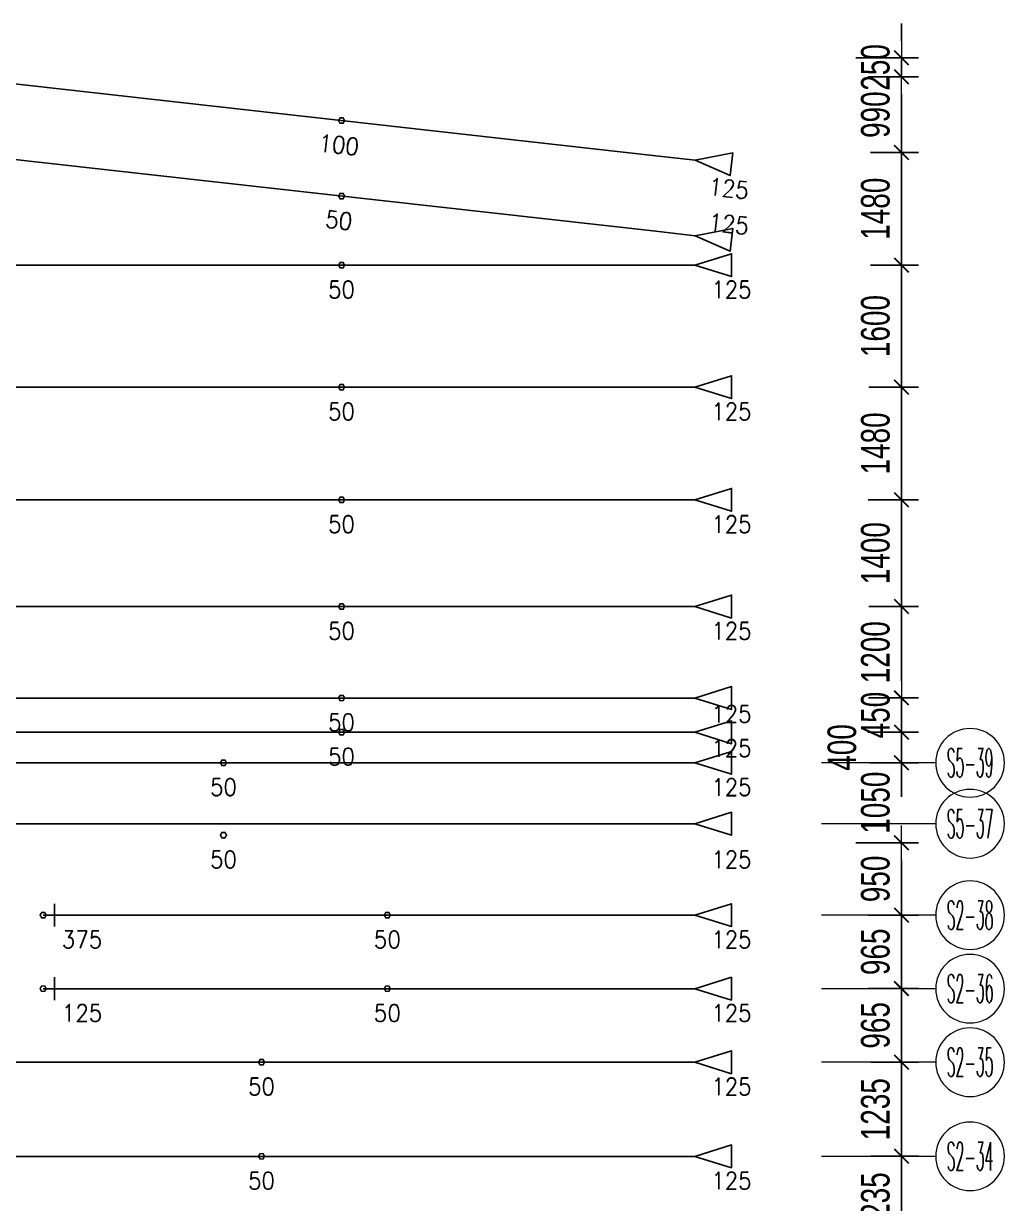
# Model space of a CAD drawing. Header units: millimetres. Extents: x 131629 to 589785, y -24154 to 45581.
# Drawn here: x 435193 to 448060, y 23466 to 38950 of the extents above; entities that cross this region are included whole.
import ezdxf
from ezdxf.enums import TextEntityAlignment as Align

# ---------------------------------------------------------------- set-up
doc = ezdxf.new("R2010")
doc.units = ezdxf.units.MM
doc.layers.get('0').update_dxf_attribs({"lineweight": 20})
doc.layers.get('Defpoints').update_dxf_attribs({"color": 151, "lineweight": 9})
doc.layers.add('ARES_TAG', color=3, linetype='Continuous')
doc.layers.add('NDC_S_TENDON', color=10, linetype='Continuous')
doc.layers.add('Current_plane_Column', color=7, linetype='Continuous', true_color=0x4b00ff)
for name, color, linetype, lineweight in [('NDC_S-TENDON', 6, 'Continuous', 35), ('NDC_S_ANNO', 7, 'Continuous', 20), ('NDC_S_DIM', 1, 'Continuous', 15), ('NDC_S_SYMBOL', 1, 'Continuous', 15)]:
    doc.layers.add(name, color=color, linetype=linetype, lineweight=lineweight)
doc.styles.add('ARES_ROMANS_0.36', font='romans.shx', dxfattribs={"width": 0.36, "bigfont": 'vns.shx'})
doc.styles.add('ARIAL', font='arial.ttf', dxfattribs={"width": 0.7})
doc.styles.get("Standard").update_dxf_attribs({"font": 'arial.ttf'})
doc.dimstyles.new('NDC_dim_150', dxfattribs={"dimscale": 150, "dimtxt": 2.5, "dimasz": 1.5, "dimexe": 1.5, "dimexo": 2.5, "dimgap": 1, "dimtad": 1, "dimdec": 0, "dimzin": 0, "dimdsep": 46, "dimtxsty": 'ARIAL', "dimblk": 'DIMMARK', "dimcen": 0.09, "dimdle": 1.2, "dimclrd": 1, "dimclre": 1, "dimclrt": 3, "dimadec": 0, "dimazin": 0, "dimtfac": 1, "dimtdec": 0, "dimtix": 1, "dimtofl": 0, "dimtmove": 0, "dimatfit": 3, "dimfxl": 4, "dimfxlon": 1, "dimtolj": 1, "dimtzin": 0, "dimarcsym": 0})

# ---------------------------------------------------------------- blocks, each defined once
blk = doc.blocks.new('*U620')
at = {"layer": 'NDC_S_TENDON'}
blk.add_line((5123, 0), (56672, 0), dxfattribs=at)
blk.add_lwpolyline([(57192, 0), (57672, 150), (57672, -150), (57192, 0), (56672, 0)], dxfattribs=at)
at = {"layer": 'ARES_TAG', "style": 'ARES_ROMANS_0.36', "width": 0.36}
blk.add_attdef('S3', text='', height=375, dxfattribs=at).set_placement((-10695, 0), align=Align.MIDDLE_CENTER)
blk = doc.blocks.new('*U626')
at = {"layer": 'NDC_S_TENDON'}
blk.add_line((5123, 0), (56672, 0), dxfattribs=at)
blk.add_lwpolyline([(57192, 0), (57672, 150), (57672, -150), (57192, 0), (56672, 0)], dxfattribs=at)
at = {"layer": 'ARES_TAG', "style": 'ARES_ROMANS_0.36', "width": 0.36}
blk.add_attdef('S3', text='', height=375, dxfattribs=at).set_placement((-9538, 0), align=Align.MIDDLE_CENTER)
blk = doc.blocks.new('*U623')
at = {"layer": 'NDC_S_TENDON'}
blk.add_line((5123, 0), (56672, 0), dxfattribs=at)
blk.add_lwpolyline([(57192, 0), (57672, 150), (57672, -150), (57192, 0), (56672, 0)], dxfattribs=at)
at = {"layer": 'ARES_TAG', "style": 'ARES_ROMANS_0.36', "width": 0.36}
blk.add_attdef('S3', text='', height=375, dxfattribs=at).set_placement((-10719, 0), align=Align.MIDDLE_CENTER)
blk = doc.blocks.new('*U587')
at = {"layer": 'NDC_S_SYMBOL', "color": 3}
blk.add_line((-7068, 0), (-5568, 0), dxfattribs=at)
blk.add_circle((-7518, 0), 450, dxfattribs=at)
at = {"layer": 'NDC_S_TENDON'}
for p, q in [((-3388, 0), (-500, 0)), ((-500, 0), (5123, 0)), ((5123, 0), (7945, 0)), ((7945, 0), (8945, 0)), ((8795, -150), (8795, 150))]:
    blk.add_line(p, q, dxfattribs=at)
blk.add_lwpolyline([(-3908, 0), (-4388, 150), (-4388, -150), (-3908, 0), (-3388, 0)], dxfattribs=at)
at = {"layer": 'ARES_TAG', "style": 'ARES_ROMANS_0.36', "width": 0.36}
blk.add_attdef('S3', text='', height=375, dxfattribs=at).set_placement((-7518, 0), align=Align.MIDDLE_CENTER)
blk = doc.blocks.new('*U588')
at = {"layer": 'NDC_S_SYMBOL', "color": 3}
blk.add_line((-7068, 0), (-5568, 0), dxfattribs=at)
blk.add_circle((-7518, 0), 450, dxfattribs=at)
at = {"layer": 'NDC_S_TENDON'}
for p, q in [((-3388, 0), (-500, 0)), ((-500, 0), (3137, 0)), ((3137, 0), (3642, 0)), ((3642, 0), (4642, 0)), ((4492, -150), (4492, 150))]:
    blk.add_line(p, q, dxfattribs=at)
blk.add_lwpolyline([(-3908, 0), (-4388, 150), (-4388, -150), (-3908, 0), (-3388, 0)], dxfattribs=at)
at = {"layer": 'ARES_TAG', "style": 'ARES_ROMANS_0.36', "width": 0.36}
blk.add_attdef('S3', text='', height=375, dxfattribs=at).set_placement((-7518, 0), align=Align.MIDDLE_CENTER)
blk = doc.blocks.new('*U613')
at = {"layer": 'NDC_S_SYMBOL', "color": 3}
blk.add_line((-7068, 0), (-5568, 0), dxfattribs=at)
blk.add_circle((-7518, 0), 450, dxfattribs=at)
at = {"layer": 'NDC_S_TENDON'}
for p, q in [((-3388, 0), (-500, 0)), ((-500, 0), (5123, 0)), ((5123, 0), (6942, 0)), ((6942, 0), (7942, 0)), ((7792, -150), (7792, 150))]:
    blk.add_line(p, q, dxfattribs=at)
blk.add_lwpolyline([(-3908, 0), (-4388, 150), (-4388, -150), (-3908, 0), (-3388, 0)], dxfattribs=at)
at = {"layer": 'ARES_TAG', "style": 'ARES_ROMANS_0.36', "width": 0.36}
blk.add_attdef('S3', text='', height=375, dxfattribs=at).set_placement((-7518, 0), align=Align.MIDDLE_CENTER)
blk = doc.blocks.new('*U614')
at = {"layer": 'NDC_S_SYMBOL', "color": 3}
blk.add_line((-7068, 0), (-5568, 0), dxfattribs=at)
blk.add_circle((-7518, 0), 450, dxfattribs=at)
at = {"layer": 'NDC_S_TENDON'}
for p, q in [((-3388, 0), (-500, 0)), ((-500, 0), (5123, 0)), ((5123, 0), (6942, 0)), ((6942, 0), (7942, 0)), ((7792, -150), (7792, 150))]:
    blk.add_line(p, q, dxfattribs=at)
blk.add_lwpolyline([(-3908, 0), (-4388, 150), (-4388, -150), (-3908, 0), (-3388, 0)], dxfattribs=at)
at = {"layer": 'ARES_TAG', "style": 'ARES_ROMANS_0.36', "width": 0.36}
blk.add_attdef('S3', text='', height=375, dxfattribs=at).set_placement((-7518, 0), align=Align.MIDDLE_CENTER)
blk = doc.blocks.new('*U611')
at = {"layer": 'NDC_S_SYMBOL', "color": 3}
blk.add_line((-7068, 0), (-5568, 0), dxfattribs=at)
blk.add_circle((-7518, 0), 450, dxfattribs=at)
at = {"layer": 'NDC_S_TENDON'}
for p, q in [((-3388, 0), (-500, 0)), ((-500, 0), (5123, 0)), ((5123, 0), (7945, 0)), ((7945, 0), (8945, 0)), ((8795, -150), (8795, 150))]:
    blk.add_line(p, q, dxfattribs=at)
blk.add_lwpolyline([(-3908, 0), (-4388, 150), (-4388, -150), (-3908, 0), (-3388, 0)], dxfattribs=at)
at = {"layer": 'ARES_TAG', "style": 'ARES_ROMANS_0.36', "width": 0.36}
blk.add_attdef('S3', text='', height=375, dxfattribs=at).set_placement((-7518, 0), align=Align.MIDDLE_CENTER)
blk = doc.blocks.new('*U580')
at = {"layer": 'NDC_S_SYMBOL', "color": 3}
blk.add_line((-7068, 0), (-5568, 0), dxfattribs=at)
blk.add_circle((-7518, 0), 450, dxfattribs=at)
at = {"layer": 'NDC_S_TENDON'}
for p, q in [((-3388, 0), (-500, 0)), ((-500, 0), (3137, 0)), ((3137, 0), (3642, 0)), ((3642, 0), (4642, 0)), ((4492, -150), (4492, 150))]:
    blk.add_line(p, q, dxfattribs=at)
blk.add_lwpolyline([(-3908, 0), (-4388, 150), (-4388, -150), (-3908, 0), (-3388, 0)], dxfattribs=at)
at = {"layer": 'ARES_TAG', "style": 'ARES_ROMANS_0.36', "width": 0.36}
blk.add_attdef('S3', text='', height=375, dxfattribs=at).set_placement((-7518, 0), align=Align.MIDDLE_CENTER)
blk = doc.blocks.new('*U618')
at = {"layer": 'NDC_S_TENDON'}
blk.add_line((25150, 0), (34386, -1037), dxfattribs=at)
blk.add_lwpolyline([(34903, -1095), (35397, -999), (35363, -1297), (34903, -1095), (34386, -1037)], dxfattribs=at)
at = {"layer": 'ARES_TAG', "style": 'ARES_ROMANS_0.36', "width": 0.36}
blk.add_attdef('S3', text='', height=375, rotation=6.4084, dxfattribs=at).set_placement((-31810, -1725), align=Align.MIDDLE_CENTER)
blk = doc.blocks.new('*U619')
at = {"layer": 'NDC_S_TENDON'}
blk.add_line((25150, 0), (34386, -1037), dxfattribs=at)
blk.add_lwpolyline([(34903, -1095), (35397, -999), (35363, -1297), (34903, -1095), (34386, -1037)], dxfattribs=at)
at = {"layer": 'ARES_TAG', "style": 'ARES_ROMANS_0.36', "width": 0.36}
blk.add_attdef('S3', text='', height=375, rotation=5.4568, dxfattribs=at).set_placement((-31837, -1470), align=Align.MIDDLE_CENTER)
blk = doc.blocks.new('TDX')
at = {"layer": 'NDC_S-TENDON', "linetype": 'Continuous'}
for points, elevation in [([(56805, 28177, 20, 20, 0), (56785, 28212, 20, 20, 0), (56745, 28212, 20, 20, 0), (56725, 28177, 20, 20, 0), (56745, 28143, 20, 20, 0), (56785, 28143, 20, 20, 0)], 2500), ([(56805, 28177, 20, 20, 0), (56785, 28212, 20, 20, 0), (56745, 28212, 20, 20, 0), (56725, 28177, 20, 20, 0), (56745, 28143, 20, 20, 0), (56785, 28143, 20, 20, 0)], 2500), ([(56805, 28176, 20, 20, 0), (56785, 28211, 20, 20, 0), (56745, 28211, 20, 20, 0), (56725, 28176, 20, 20, 0), (56745, 28142, 20, 20, 0), (56785, 28142, 20, 20, 0)], 1925), ([(56805, 28176, 20, 20, 0), (56785, 28211, 20, 20, 0), (56745, 28211, 20, 20, 0), (56725, 28176, 20, 20, 0), (56745, 28142, 20, 20, 0), (56785, 28142, 20, 20, 0)], 1925), ([(56805, 27187, 20, 20, 0), (56785, 27222, 20, 20, 0), (56745, 27222, 20, 20, 0), (56725, 27187, 20, 20, 0), (56745, 27152, 20, 20, 0), (56785, 27152, 20, 20, 0)], 2800), ([(56805, 27187, 20, 20, 0), (56785, 27222, 20, 20, 0), (56745, 27222, 20, 20, 0), (56725, 27187, 20, 20, 0), (56745, 27152, 20, 20, 0), (56785, 27152, 20, 20, 0)], 2800), ([(56805, 27186, 20, 20, 0), (56785, 27221, 20, 20, 0), (56745, 27221, 20, 20, 0), (56725, 27186, 20, 20, 0), (56745, 27151, 20, 20, 0), (56785, 27151, 20, 20, 0)], 2225), ([(56805, 27186, 20, 20, 0), (56785, 27221, 20, 20, 0), (56745, 27221, 20, 20, 0), (56725, 27186, 20, 20, 0), (56745, 27151, 20, 20, 0), (56785, 27151, 20, 20, 0)], 2225), ([(56805, 26280, 20, 20, 0), (56785, 26315, 20, 20, 0), (56745, 26315, 20, 20, 0), (56725, 26280, 20, 20, 0), (56745, 26245, 20, 20, 0), (56785, 26245, 20, 20, 0)], 2800), ([(56805, 26280, 20, 20, 0), (56785, 26315, 20, 20, 0), (56745, 26315, 20, 20, 0), (56725, 26280, 20, 20, 0), (56745, 26245, 20, 20, 0), (56785, 26245, 20, 20, 0)], 2800), ([(56805, 26279, 20, 20, 0), (56785, 26313, 20, 20, 0), (56745, 26313, 20, 20, 0), (56725, 26279, 20, 20, 0), (56745, 26244, 20, 20, 0), (56785, 26244, 20, 20, 0)], 2225), ([(56805, 26279, 20, 20, 0), (56785, 26313, 20, 20, 0), (56745, 26313, 20, 20, 0), (56725, 26279, 20, 20, 0), (56745, 26244, 20, 20, 0), (56785, 26244, 20, 20, 0)], 2225), ([(56805, 24680, 20, 20, 0), (56785, 24715, 20, 20, 0), (56745, 24715, 20, 20, 0), (56725, 24680, 20, 20, 0), (56745, 24645, 20, 20, 0), (56785, 24645, 20, 20, 0)], 2800), ([(56805, 24680, 20, 20, 0), (56785, 24715, 20, 20, 0), (56745, 24715, 20, 20, 0), (56725, 24680, 20, 20, 0), (56745, 24645, 20, 20, 0), (56785, 24645, 20, 20, 0)], 2800), ([(56805, 24679, 20, 20, 0), (56785, 24713, 20, 20, 0), (56745, 24713, 20, 20, 0), (56725, 24679, 20, 20, 0), (56745, 24644, 20, 20, 0), (56785, 24644, 20, 20, 0)], 2225), ([(56805, 24679, 20, 20, 0), (56785, 24713, 20, 20, 0), (56745, 24713, 20, 20, 0), (56725, 24679, 20, 20, 0), (56745, 24644, 20, 20, 0), (56785, 24644, 20, 20, 0)], 2225), ([(56805, 23200, 20, 20, 0), (56785, 23235, 20, 20, 0), (56745, 23235, 20, 20, 0), (56725, 23200, 20, 20, 0), (56745, 23165, 20, 20, 0), (56785, 23165, 20, 20, 0)], 2800), ([(56805, 23200, 20, 20, 0), (56785, 23235, 20, 20, 0), (56745, 23235, 20, 20, 0), (56725, 23200, 20, 20, 0), (56745, 23165, 20, 20, 0), (56785, 23165, 20, 20, 0)], 2800), ([(56805, 23199, 20, 20, 0), (56785, 23233, 20, 20, 0), (56745, 23233, 20, 20, 0), (56725, 23199, 20, 20, 0), (56745, 23164, 20, 20, 0), (56785, 23164, 20, 20, 0)], 2225), ([(56805, 23199, 20, 20, 0), (56785, 23233, 20, 20, 0), (56745, 23233, 20, 20, 0), (56725, 23199, 20, 20, 0), (56745, 23164, 20, 20, 0), (56785, 23164, 20, 20, 0)], 2225), ([(56805, 21800, 20, 20, 0), (56785, 21835, 20, 20, 0), (56745, 21835, 20, 20, 0), (56725, 21800, 20, 20, 0), (56745, 21765, 20, 20, 0), (56785, 21765, 20, 20, 0)], 2800), ([(56805, 21800, 20, 20, 0), (56785, 21835, 20, 20, 0), (56745, 21835, 20, 20, 0), (56725, 21800, 20, 20, 0), (56745, 21765, 20, 20, 0), (56785, 21765, 20, 20, 0)], 2800), ([(56805, 21799, 20, 20, 0), (56785, 21833, 20, 20, 0), (56745, 21833, 20, 20, 0), (56725, 21799, 20, 20, 0), (56745, 21764, 20, 20, 0), (56785, 21764, 20, 20, 0)], 2225), ([(56805, 21799, 20, 20, 0), (56785, 21833, 20, 20, 0), (56745, 21833, 20, 20, 0), (56725, 21799, 20, 20, 0), (56745, 21764, 20, 20, 0), (56785, 21764, 20, 20, 0)], 2225), ([(56805, 20600, 20, 20, 0), (56785, 20635, 20, 20, 0), (56745, 20635, 20, 20, 0), (56725, 20600, 20, 20, 0), (56745, 20565, 20, 20, 0), (56785, 20565, 20, 20, 0)], 2800), ([(56805, 20600, 20, 20, 0), (56785, 20635, 20, 20, 0), (56745, 20635, 20, 20, 0), (56725, 20600, 20, 20, 0), (56745, 20565, 20, 20, 0), (56785, 20565, 20, 20, 0)], 2800), ([(56805, 20599, 20, 20, 0), (56785, 20633, 20, 20, 0), (56745, 20633, 20, 20, 0), (56725, 20599, 20, 20, 0), (56745, 20564, 20, 20, 0), (56785, 20564, 20, 20, 0)], 2225), ([(56805, 20599, 20, 20, 0), (56785, 20633, 20, 20, 0), (56745, 20633, 20, 20, 0), (56725, 20599, 20, 20, 0), (56745, 20564, 20, 20, 0), (56785, 20564, 20, 20, 0)], 2225), ([(56805, 20150, 20, 20, 0), (56785, 20185, 20, 20, 0), (56745, 20185, 20, 20, 0), (56725, 20150, 20, 20, 0), (56745, 20115, 20, 20, 0), (56785, 20115, 20, 20, 0)], 2550), ([(56805, 20150, 20, 20, 0), (56785, 20185, 20, 20, 0), (56745, 20185, 20, 20, 0), (56725, 20150, 20, 20, 0), (56745, 20115, 20, 20, 0), (56785, 20115, 20, 20, 0)], 2550), ([(56805, 20149, 20, 20, 0), (56785, 20183, 20, 20, 0), (56745, 20183, 20, 20, 0), (56725, 20149, 20, 20, 0), (56745, 20114, 20, 20, 0), (56785, 20114, 20, 20, 0)], 1975), ([(56805, 20149, 20, 20, 0), (56785, 20183, 20, 20, 0), (56745, 20183, 20, 20, 0), (56725, 20149, 20, 20, 0), (56745, 20114, 20, 20, 0), (56785, 20114, 20, 20, 0)], 1975), ([(55255, 19750, 20, 20, 0), (55235, 19785, 20, 20, 0), (55195, 19785, 20, 20, 0), (55175, 19750, 20, 20, 0), (55195, 19715, 20, 20, 0), (55235, 19715, 20, 20, 0)], 2550), ([(55255, 19750, 20, 20, 0), (55235, 19785, 20, 20, 0), (55195, 19785, 20, 20, 0), (55175, 19750, 20, 20, 0), (55195, 19715, 20, 20, 0), (55235, 19715, 20, 20, 0)], 2550), ([(55255, 19749, 20, 20, 0), (55235, 19783, 20, 20, 0), (55195, 19783, 20, 20, 0), (55175, 19749, 20, 20, 0), (55195, 19714, 20, 20, 0), (55235, 19714, 20, 20, 0)], 1975), ([(55255, 19749, 20, 20, 0), (55235, 19783, 20, 20, 0), (55195, 19783, 20, 20, 0), (55175, 19749, 20, 20, 0), (55195, 19714, 20, 20, 0), (55235, 19714, 20, 20, 0)], 1975), ([(55255, 18800, 20, 20, 0), (55235, 18835, 20, 20, 0), (55195, 18835, 20, 20, 0), (55175, 18800, 20, 20, 0), (55195, 18765, 20, 20, 0), (55235, 18765, 20, 20, 0)], 2550), ([(55255, 18800, 20, 20, 0), (55235, 18835, 20, 20, 0), (55195, 18835, 20, 20, 0), (55175, 18800, 20, 20, 0), (55195, 18765, 20, 20, 0), (55235, 18765, 20, 20, 0)], 2550), ([(55255, 18799, 20, 20, 0), (55235, 18834, 20, 20, 0), (55195, 18834, 20, 20, 0), (55175, 18799, 20, 20, 0), (55195, 18764, 20, 20, 0), (55235, 18764, 20, 20, 0)], 1975), ([(55255, 18799, 20, 20, 0), (55235, 18834, 20, 20, 0), (55195, 18834, 20, 20, 0), (55175, 18799, 20, 20, 0), (55195, 18764, 20, 20, 0), (55235, 18764, 20, 20, 0)], 1975), ([(52890, 17750, 20, 20, 0), (52870, 17785, 20, 20, 0), (52830, 17785, 20, 20, 0), (52810, 17750, 20, 20, 0), (52830, 17715, 20, 20, 0), (52870, 17715, 20, 20, 0)], 2875), ([(52890, 17750, 20, 20, 0), (52870, 17785, 20, 20, 0), (52830, 17785, 20, 20, 0), (52810, 17750, 20, 20, 0), (52830, 17715, 20, 20, 0), (52870, 17715, 20, 20, 0)], 2875), ([(52890, 17749, 20, 20, 0), (52870, 17784, 20, 20, 0), (52830, 17784, 20, 20, 0), (52810, 17749, 20, 20, 0), (52830, 17714, 20, 20, 0), (52870, 17714, 20, 20, 0)], 2300), ([(52890, 17749, 20, 20, 0), (52870, 17784, 20, 20, 0), (52830, 17784, 20, 20, 0), (52810, 17749, 20, 20, 0), (52830, 17714, 20, 20, 0), (52870, 17714, 20, 20, 0)], 2300), ([(57405, 17750, 20, 20, 0), (57385, 17785, 20, 20, 0), (57345, 17785, 20, 20, 0), (57325, 17750, 20, 20, 0), (57345, 17715, 20, 20, 0), (57385, 17715, 20, 20, 0)], 2550), ([(57405, 17750, 20, 20, 0), (57385, 17785, 20, 20, 0), (57345, 17785, 20, 20, 0), (57325, 17750, 20, 20, 0), (57345, 17715, 20, 20, 0), (57385, 17715, 20, 20, 0)], 2550), ([(57405, 17749, 20, 20, 0), (57385, 17784, 20, 20, 0), (57345, 17784, 20, 20, 0), (57325, 17749, 20, 20, 0), (57345, 17714, 20, 20, 0), (57385, 17714, 20, 20, 0)], 1975), ([(57405, 17749, 20, 20, 0), (57385, 17784, 20, 20, 0), (57345, 17784, 20, 20, 0), (57325, 17749, 20, 20, 0), (57345, 17714, 20, 20, 0), (57385, 17714, 20, 20, 0)], 1975), ([(52890, 16785, 20, 20, 0), (52870, 16820, 20, 20, 0), (52830, 16820, 20, 20, 0), (52810, 16785, 20, 20, 0), (52830, 16750, 20, 20, 0), (52870, 16750, 20, 20, 0)], 2875), ([(52890, 16785, 20, 20, 0), (52870, 16820, 20, 20, 0), (52830, 16820, 20, 20, 0), (52810, 16785, 20, 20, 0), (52830, 16750, 20, 20, 0), (52870, 16750, 20, 20, 0)], 2875), ([(52890, 16784, 20, 20, 0), (52870, 16819, 20, 20, 0), (52830, 16819, 20, 20, 0), (52810, 16784, 20, 20, 0), (52830, 16749, 20, 20, 0), (52870, 16749, 20, 20, 0)], 2300), ([(52890, 16784, 20, 20, 0), (52870, 16819, 20, 20, 0), (52830, 16819, 20, 20, 0), (52810, 16784, 20, 20, 0), (52830, 16749, 20, 20, 0), (52870, 16749, 20, 20, 0)], 2300), ([(57405, 16785, 20, 20, 0), (57385, 16820, 20, 20, 0), (57345, 16820, 20, 20, 0), (57325, 16785, 20, 20, 0), (57345, 16750, 20, 20, 0), (57385, 16750, 20, 20, 0)], 2800), ([(57405, 16785, 20, 20, 0), (57385, 16820, 20, 20, 0), (57345, 16820, 20, 20, 0), (57325, 16785, 20, 20, 0), (57345, 16750, 20, 20, 0), (57385, 16750, 20, 20, 0)], 2800), ([(57405, 16784, 20, 20, 0), (57385, 16819, 20, 20, 0), (57345, 16819, 20, 20, 0), (57325, 16784, 20, 20, 0), (57345, 16749, 20, 20, 0), (57385, 16749, 20, 20, 0)], 2225), ([(57405, 16784, 20, 20, 0), (57385, 16819, 20, 20, 0), (57345, 16819, 20, 20, 0), (57325, 16784, 20, 20, 0), (57345, 16749, 20, 20, 0), (57385, 16749, 20, 20, 0)], 2225), ([(55755, 15820, 20, 20, 0), (55735, 15855, 20, 20, 0), (55695, 15855, 20, 20, 0), (55675, 15820, 20, 20, 0), (55695, 15785, 20, 20, 0), (55735, 15785, 20, 20, 0)], 2800), ([(55755, 15820, 20, 20, 0), (55735, 15855, 20, 20, 0), (55695, 15855, 20, 20, 0), (55675, 15820, 20, 20, 0), (55695, 15785, 20, 20, 0), (55735, 15785, 20, 20, 0)], 2800), ([(55755, 15819, 20, 20, 0), (55735, 15854, 20, 20, 0), (55695, 15854, 20, 20, 0), (55675, 15819, 20, 20, 0), (55695, 15784, 20, 20, 0), (55735, 15784, 20, 20, 0)], 2225), ([(55755, 15819, 20, 20, 0), (55735, 15854, 20, 20, 0), (55695, 15854, 20, 20, 0), (55675, 15819, 20, 20, 0), (55695, 15784, 20, 20, 0), (55735, 15784, 20, 20, 0)], 2225), ([(55755, 14585, 20, 20, 0), (55735, 14620, 20, 20, 0), (55695, 14620, 20, 20, 0), (55675, 14585, 20, 20, 0), (55695, 14550, 20, 20, 0), (55735, 14550, 20, 20, 0)], 2800), ([(55755, 14585, 20, 20, 0), (55735, 14620, 20, 20, 0), (55695, 14620, 20, 20, 0), (55675, 14585, 20, 20, 0), (55695, 14550, 20, 20, 0), (55735, 14550, 20, 20, 0)], 2800), ([(55755, 14584, 20, 20, 0), (55735, 14619, 20, 20, 0), (55695, 14619, 20, 20, 0), (55675, 14584, 20, 20, 0), (55695, 14549, 20, 20, 0), (55735, 14549, 20, 20, 0)], 2225), ([(55755, 14584, 20, 20, 0), (55735, 14619, 20, 20, 0), (55695, 14619, 20, 20, 0), (55675, 14584, 20, 20, 0), (55695, 14549, 20, 20, 0), (55735, 14549, 20, 20, 0)], 2225)]:
    blk.add_lwpolyline(points, format="xyseb", close=True, dxfattribs=dict(at, elevation=elevation))
for name, p in [('*U618', (26500, 28752, 1933)), ('*U619', (26500, 27761, 2124)), ('*U620', (4209, 26279, 2228)), ('*U626', (4209, 24679, 2228)), ('*U626', (4209, 23199, 2228)), ('*U626', (4209, 21799, 2228)), ('*U626', (4209, 20599, 2228)), ('*U623', (4209, 20149, 2095))]:
    blk.add_blockref(name, p)
ref = blk.add_blockref('*U587', (57492, 19749, -575), dxfattribs=dict(xscale=-1))
ref.add_attrib('S3', 'S5-39', dxfattribs={"layer": 'ARES_TAG', "height": 375, "style": 'ARES_ROMANS_0.36', "width": 0.36}).set_placement((65010, 19749, -575), align=Align.MIDDLE_CENTER)
ref = blk.add_blockref('*U611', (57492, 18949, -575), dxfattribs=dict(xscale=-1))
ref.add_attrib('S3', 'S5-37', dxfattribs={"layer": 'ARES_TAG', "height": 375, "style": 'ARES_ROMANS_0.36', "width": 0.36}).set_placement((65010, 18949, -575), align=Align.MIDDLE_CENTER)
ref = blk.add_blockref('*U588', (57492, 17749, -583), dxfattribs=dict(xscale=-1))
ref.add_attrib('S3', 'S2-38', dxfattribs={"layer": 'ARES_TAG', "height": 375, "style": 'ARES_ROMANS_0.36', "width": 0.36}).set_placement((65010, 17749, -583), align=Align.MIDDLE_CENTER)
ref = blk.add_blockref('*U580', (57492, 16784, 2300), dxfattribs=dict(xscale=-1))
ref.add_attrib('S3', 'S2-36', dxfattribs={"layer": 'ARES_TAG', "height": 375, "style": 'ARES_ROMANS_0.36', "width": 0.36}).set_placement((65010, 16784, 2300), align=Align.MIDDLE_CENTER)
ref = blk.add_blockref('*U613', (57492, 15819, 2300), dxfattribs=dict(xscale=-1))
ref.add_attrib('S3', 'S2-35', dxfattribs={"layer": 'ARES_TAG', "height": 375, "style": 'ARES_ROMANS_0.36', "width": 0.36}).set_placement((65010, 15819, 2300), align=Align.MIDDLE_CENTER)
ref = blk.add_blockref('*U614', (57492, 14584, 2300), dxfattribs=dict(xscale=-1))
ref.add_attrib('S3', 'S2-34', dxfattribs={"layer": 'ARES_TAG', "height": 375, "style": 'ARES_ROMANS_0.36', "width": 0.36}).set_placement((65010, 14584, 2300), align=Align.MIDDLE_CENTER)
at = {"layer": 'NDC_S_ANNO', "linetype": 'Continuous', "char_height": 225, "attachment_point": 5, "rotation": 353.6135, "line_spacing_factor": 0.75}
for s, insert in [('\\FSTANDARD.shx;100', (56729, 27859, 2500)), ('\\FSTANDARD.shx;100', (56730, 27858, 1925)), ('\\FSTANDARD.shx;125', (61844, 27287, 2875)), ('\\FSTANDARD.shx;125', (61845, 27286, 2300)), ('\\FSTANDARD.shx;50', (56729, 26869, 2800)), ('\\FSTANDARD.shx;50', (56730, 26868, 2225)), ('\\FSTANDARD.shx;125', (61844, 26821, 2875)), ('\\FSTANDARD.shx;125', (61845, 26820, 2300))]:
    blk.add_mtext(s, dxfattribs=dict(at, insert=insert))
at = {"layer": 'NDC_S_ANNO', "linetype": 'Continuous', "char_height": 225, "attachment_point": 5, "line_spacing_factor": 0.75}
for s, insert in [('\\FSTANDARD.shx;50', (56765, 25960, 2800)), ('\\FSTANDARD.shx;50', (56765, 25959, 2225)), ('\\FSTANDARD.shx;125', (61880, 25960, 2875)), ('\\FSTANDARD.shx;125', (61880, 25959, 2300)), ('\\FSTANDARD.shx;50', (56765, 24360, 2800)), ('\\FSTANDARD.shx;50', (56765, 24359, 2225)), ('\\FSTANDARD.shx;125', (61880, 24360, 2875)), ('\\FSTANDARD.shx;125', (61880, 24359, 2300)), ('\\FSTANDARD.shx;50', (56765, 22880, 2800)), ('\\FSTANDARD.shx;50', (56765, 22879, 2225)), ('\\FSTANDARD.shx;125', (61880, 22880, 2875)), ('\\FSTANDARD.shx;125', (61880, 22879, 2300)), ('\\FSTANDARD.shx;50', (56765, 21480, 2800)), ('\\FSTANDARD.shx;50', (56765, 21479, 2225)), ('\\FSTANDARD.shx;125', (61880, 21480, 2875)), ('\\FSTANDARD.shx;125', (61880, 21479, 2300)), ('\\FSTANDARD.shx;125', (61880, 20390, 2875)), ('\\FSTANDARD.shx;125', (61880, 20389, 2300)), ('\\FSTANDARD.shx;50', (56765, 20280, 2800)), ('\\FSTANDARD.shx;50', (56765, 20279, 2225)), ('\\FSTANDARD.shx;125', (61880, 19940, 2875)), ('\\FSTANDARD.shx;125', (61880, 19939, 2300)), ('\\FSTANDARD.shx;50', (56765, 19830, 2550)), ('\\FSTANDARD.shx;50', (56765, 19829, 1975)), ('\\FSTANDARD.shx;50', (55215, 19430, 2550)), ('\\FSTANDARD.shx;50', (55215, 19429, 1975)), ('\\FSTANDARD.shx;125', (61880, 19430, 2875)), ('\\FSTANDARD.shx;125', (61880, 19429, 2300)), ('\\FSTANDARD.shx;50', (55215, 18480, 2550)), ('\\FSTANDARD.shx;50', (55215, 18479, 1975)), ('\\FSTANDARD.shx;125', (61880, 18480, 2875)), ('\\FSTANDARD.shx;125', (61880, 18479, 2300)), ('\\FSTANDARD.shx;375', (53360, 17430, 2875)), ('\\FSTANDARD.shx;375', (53360, 17429, 2300)), ('\\FSTANDARD.shx;50', (57365, 17430, 2550)), ('\\FSTANDARD.shx;50', (57365, 17429, 1975)), ('\\FSTANDARD.shx;125', (61880, 17430, 2875)), ('\\FSTANDARD.shx;125', (61880, 17429, 2300)), ('\\FSTANDARD.shx;125', (53360, 16465, 2875)), ('\\FSTANDARD.shx;125', (53360, 16464, 2300)), ('\\FSTANDARD.shx;50', (57365, 16465, 2800)), ('\\FSTANDARD.shx;50', (57365, 16464, 2225)), ('\\FSTANDARD.shx;125', (61880, 16465, 2875)), ('\\FSTANDARD.shx;125', (61880, 16464, 2300)), ('\\FSTANDARD.shx;50', (55715, 15500, 2800)), ('\\FSTANDARD.shx;50', (55715, 15499, 2225)), ('\\FSTANDARD.shx;125', (61880, 15500, 2875)), ('\\FSTANDARD.shx;125', (61880, 15499, 2300)), ('\\FSTANDARD.shx;50', (55715, 14265, 2800)), ('\\FSTANDARD.shx;50', (55715, 14264, 2225)), ('\\FSTANDARD.shx;125', (61880, 14265, 2875)), ('\\FSTANDARD.shx;125', (61880, 14264, 2300))]:
    blk.add_mtext(s, dxfattribs=dict(at, insert=insert))
blk = doc.blocks.new('DIMMARK')
at = {"layer": 'NDC_S_DIM', "color": 1}
blk.add_line((-1.5, 0), (1, 0), dxfattribs=at)
at = {"layer": 'NDC_S_DIM', "color": 2, "const_width": 0.1}
blk.add_lwpolyline([(-0.424, -0.424), (0.424, 0.424)], dxfattribs=at)
blk = doc.blocks.new('*D946')
at = {"layer": 'Defpoints', "color": 0, "ltscale": 100, "transparency": 16777216}
for p in [(443383, 38500), (443476, 38250, 2515), (446710, 38250)]:
    blk.add_point(p, dxfattribs=at)
at = {"layer": 'NDC_S_DIM', "color": 1, "lineweight": -2, "ltscale": 100, "transparency": 16777216}
for p, q in [((446710, 38725), (446710, 38950)), ((446110, 38500), (446935, 38500)), ((446268, 38250), (446935, 38250)), ((446710, 38025), (446710, 37800))]:
    blk.add_line(p, q, dxfattribs=at)
at = {"layer": 'NDC_S_DIM', "color": 1, "lineweight": -2, "ltscale": 100, "transparency": 16777216, "xscale": 225, "yscale": 225, "zscale": 225}
for p, rotation in [((446710, 38500), 270), ((446710, 38250), 90)]:
    blk.add_blockref('DIMMARK', p, dxfattribs=dict(at, rotation=rotation))
at = {"layer": 'NDC_S_DIM', "color": 3, "ltscale": 100, "transparency": 16777216, "insert": (446369, 38375), "char_height": 375, "attachment_point": 5, "rotation": 90, "style": 'ARIAL'}
blk.add_mtext('\\A1;250', dxfattribs=at)
blk = doc.blocks.new('*D947')
at = {"layer": 'Defpoints', "color": 0, "ltscale": 100, "transparency": 16777216}
for p in [(443476, 38250, 2515), (443531, 37260, 2851), (446710, 37260)]:
    blk.add_point(p, dxfattribs=at)
at = {"layer": 'NDC_S_DIM', "color": 1, "lineweight": -2, "ltscale": 100, "transparency": 16777216}
for p, q in [((446268, 38250), (446935, 38250)), ((446710, 38025), (446710, 37485)), ((446303, 37260), (446935, 37260))]:
    blk.add_line(p, q, dxfattribs=at)
at = {"layer": 'NDC_S_DIM', "color": 1, "lineweight": -2, "ltscale": 100, "transparency": 16777216, "xscale": 225, "yscale": 225, "zscale": 225}
for p, rotation in [((446710, 38250), 90), ((446710, 37260), 270)]:
    blk.add_blockref('DIMMARK', p, dxfattribs=dict(at, rotation=rotation))
at = {"layer": 'NDC_S_DIM', "color": 3, "ltscale": 100, "transparency": 16777216, "insert": (446369, 37755), "char_height": 375, "attachment_point": 5, "rotation": 90, "style": 'ARIAL'}
blk.add_mtext('\\A1;990', dxfattribs=at)
blk = doc.blocks.new('*D948')
at = {"layer": 'Defpoints', "color": 0, "ltscale": 100, "transparency": 16777216}
for p in [(443531, 37260, 2851), (443531, 35780, 2852), (446710, 35780)]:
    blk.add_point(p, dxfattribs=at)
at = {"layer": 'NDC_S_DIM', "color": 1, "lineweight": -2, "ltscale": 100, "transparency": 16777216}
for p, q in [((446303, 37260), (446935, 37260)), ((446710, 37035), (446710, 36005)), ((446303, 35780), (446935, 35780))]:
    blk.add_line(p, q, dxfattribs=at)
at = {"layer": 'NDC_S_DIM', "color": 1, "lineweight": -2, "ltscale": 100, "transparency": 16777216, "xscale": 225, "yscale": 225, "zscale": 225}
for p, rotation in [((446710, 37260), 90), ((446710, 35780), 270)]:
    blk.add_blockref('DIMMARK', p, dxfattribs=dict(at, rotation=rotation))
at = {"layer": 'NDC_S_DIM', "color": 3, "ltscale": 100, "transparency": 16777216, "insert": (446369, 36520), "char_height": 375, "attachment_point": 5, "rotation": 90, "style": 'ARIAL'}
blk.add_mtext('\\A1;1480', dxfattribs=at)
blk = doc.blocks.new('*D949')
at = {"layer": 'Defpoints', "color": 0, "ltscale": 100, "transparency": 16777216}
for p in [(443531, 35780, 2852), (443271, 34180, 2840), (446710, 34180)]:
    blk.add_point(p, dxfattribs=at)
at = {"layer": 'NDC_S_DIM', "color": 1, "lineweight": -2, "ltscale": 100, "transparency": 16777216}
for p, q in [((446303, 35780), (446935, 35780)), ((446710, 35555), (446710, 34405)), ((446283, 34180), (446935, 34180))]:
    blk.add_line(p, q, dxfattribs=at)
at = {"layer": 'NDC_S_DIM', "color": 1, "lineweight": -2, "ltscale": 100, "transparency": 16777216, "xscale": 225, "yscale": 225, "zscale": 225}
for p, rotation in [((446710, 35780), 90), ((446710, 34180), 270)]:
    blk.add_blockref('DIMMARK', p, dxfattribs=dict(at, rotation=rotation))
at = {"layer": 'NDC_S_DIM', "color": 3, "ltscale": 100, "transparency": 16777216, "insert": (446369, 34980), "char_height": 375, "attachment_point": 5, "rotation": 90, "style": 'ARIAL'}
blk.add_mtext('\\A1;1600', dxfattribs=at)
blk = doc.blocks.new('*D950')
at = {"layer": 'Defpoints', "color": 0, "ltscale": 100, "transparency": 16777216}
for p in [(443271, 34180, 2840), (443093, 32700, 2835), (446710, 32700)]:
    blk.add_point(p, dxfattribs=at)
at = {"layer": 'NDC_S_DIM', "color": 1, "lineweight": -2, "ltscale": 100, "transparency": 16777216}
for p, q in [((446283, 34180), (446935, 34180)), ((446710, 33955), (446710, 32925)), ((446271, 32700), (446935, 32700))]:
    blk.add_line(p, q, dxfattribs=at)
at = {"layer": 'NDC_S_DIM', "color": 1, "lineweight": -2, "ltscale": 100, "transparency": 16777216, "xscale": 225, "yscale": 225, "zscale": 225}
for p, rotation in [((446710, 34180), 90), ((446710, 32700), 270)]:
    blk.add_blockref('DIMMARK', p, dxfattribs=dict(at, rotation=rotation))
at = {"layer": 'NDC_S_DIM', "color": 3, "ltscale": 100, "transparency": 16777216, "insert": (446369, 33440), "char_height": 375, "attachment_point": 5, "rotation": 90, "style": 'ARIAL'}
blk.add_mtext('\\A1;1480', dxfattribs=at)
blk = doc.blocks.new('*D951')
at = {"layer": 'Defpoints', "color": 0, "ltscale": 100, "transparency": 16777216}
for p in [(443093, 32700, 2835), (443271, 31300, 2840), (446710, 31300)]:
    blk.add_point(p, dxfattribs=at)
at = {"layer": 'NDC_S_DIM', "color": 1, "lineweight": -2, "ltscale": 100, "transparency": 16777216}
for p, q in [((446271, 32700), (446935, 32700)), ((446710, 32475), (446710, 31525)), ((446283, 31300), (446935, 31300))]:
    blk.add_line(p, q, dxfattribs=at)
at = {"layer": 'NDC_S_DIM', "color": 1, "lineweight": -2, "ltscale": 100, "transparency": 16777216, "xscale": 225, "yscale": 225, "zscale": 225}
for p, rotation in [((446710, 32700), 90), ((446710, 31300), 270)]:
    blk.add_blockref('DIMMARK', p, dxfattribs=dict(at, rotation=rotation))
at = {"layer": 'NDC_S_DIM', "color": 3, "ltscale": 100, "transparency": 16777216, "insert": (446369, 32000), "char_height": 375, "attachment_point": 5, "rotation": 90, "style": 'ARIAL'}
blk.add_mtext('\\A1;1400', dxfattribs=at)
blk = doc.blocks.new('*D952')
at = {"layer": 'Defpoints', "color": 0, "ltscale": 100, "transparency": 16777216}
for p in [(443271, 31300, 2840), (443182, 30100, 2837), (446710, 30100)]:
    blk.add_point(p, dxfattribs=at)
at = {"layer": 'NDC_S_DIM', "color": 1, "lineweight": -2, "ltscale": 100, "transparency": 16777216}
for p, q in [((446283, 31300), (446935, 31300)), ((446710, 31075), (446710, 30325)), ((446277, 30100), (446935, 30100))]:
    blk.add_line(p, q, dxfattribs=at)
at = {"layer": 'NDC_S_DIM', "color": 1, "lineweight": -2, "ltscale": 100, "transparency": 16777216, "xscale": 225, "yscale": 225, "zscale": 225}
for p, rotation in [((446710, 31300), 90), ((446710, 30100), 270)]:
    blk.add_blockref('DIMMARK', p, dxfattribs=dict(at, rotation=rotation))
at = {"layer": 'NDC_S_DIM', "color": 3, "ltscale": 100, "transparency": 16777216, "insert": (446369, 30700), "char_height": 375, "attachment_point": 5, "rotation": 90, "style": 'ARIAL'}
blk.add_mtext('\\A1;1200', dxfattribs=at)
blk = doc.blocks.new('*D953')
at = {"layer": 'Defpoints', "color": 0, "ltscale": 100, "transparency": 16777216}
for p in [(443271, 29650, 2657), (443318, 29250, 2874), (446710, 29250)]:
    blk.add_point(p, dxfattribs=at)
at = {"layer": 'NDC_S_DIM', "color": 1, "lineweight": -2, "ltscale": 100, "transparency": 16777216}
for p, q in [((446710, 29875), (446710, 30100)), ((446267, 29650), (446935, 29650)), ((446289, 29250), (446935, 29250)), ((446710, 29025), (446710, 28800))]:
    blk.add_line(p, q, dxfattribs=at)
at = {"layer": 'NDC_S_DIM', "color": 1, "lineweight": -2, "ltscale": 100, "transparency": 16777216, "xscale": 225, "yscale": 225, "zscale": 225}
for p, rotation in [((446710, 29650), 270), ((446710, 29250), 90)]:
    blk.add_blockref('DIMMARK', p, dxfattribs=dict(at, rotation=rotation))
at = {"layer": 'NDC_S_DIM', "color": 3, "ltscale": 100, "transparency": 16777216, "insert": (445930, 29450), "char_height": 375, "attachment_point": 5, "rotation": 90, "style": 'ARIAL'}
blk.add_mtext('\\A1;400', dxfattribs=at)
blk = doc.blocks.new('*D954')
at = {"layer": 'Defpoints', "color": 0, "ltscale": 100, "transparency": 16777216}
for p in [(443318, 29250, 2874), (443500, 28200), (446710, 28200)]:
    blk.add_point(p, dxfattribs=at)
at = {"layer": 'NDC_S_DIM', "color": 1, "lineweight": -2, "ltscale": 100, "transparency": 16777216}
for p, q in [((446710, 29475), (446710, 29700)), ((446289, 29250), (446935, 29250)), ((446110, 28200), (446935, 28200)), ((446710, 27975), (446710, 27750))]:
    blk.add_line(p, q, dxfattribs=at)
at = {"layer": 'NDC_S_DIM', "color": 1, "lineweight": -2, "ltscale": 100, "transparency": 16777216, "xscale": 225, "yscale": 225, "zscale": 225}
for p, rotation in [((446710, 29250), 270), ((446710, 28200), 90)]:
    blk.add_blockref('DIMMARK', p, dxfattribs=dict(at, rotation=rotation))
at = {"layer": 'NDC_S_DIM', "color": 3, "ltscale": 100, "transparency": 16777216, "insert": (446369, 28725), "char_height": 375, "attachment_point": 5, "rotation": 90, "style": 'ARIAL'}
blk.add_mtext('\\A1;1050', dxfattribs=at)
blk = doc.blocks.new('*D955')
at = {"layer": 'Defpoints', "color": 0, "ltscale": 100, "transparency": 16777216}
for p in [(443500, 28200), (443483, 27250, 2552), (446710, 27250)]:
    blk.add_point(p, dxfattribs=at)
at = {"layer": 'NDC_S_DIM', "color": 1, "lineweight": -2, "ltscale": 100, "transparency": 16777216}
for p, q in [((446110, 28200), (446935, 28200)), ((446710, 27975), (446710, 27475)), ((446272, 27250), (446935, 27250))]:
    blk.add_line(p, q, dxfattribs=at)
at = {"layer": 'NDC_S_DIM', "color": 1, "lineweight": -2, "ltscale": 100, "transparency": 16777216, "xscale": 225, "yscale": 225, "zscale": 225}
for p, rotation in [((446710, 28200), 90), ((446710, 27250), 270)]:
    blk.add_blockref('DIMMARK', p, dxfattribs=dict(at, rotation=rotation))
at = {"layer": 'NDC_S_DIM', "color": 3, "ltscale": 100, "transparency": 16777216, "insert": (446369, 27725), "char_height": 375, "attachment_point": 5, "rotation": 90, "style": 'ARIAL'}
blk.add_mtext('\\A1;950', dxfattribs=at)
blk = doc.blocks.new('*D956')
at = {"layer": 'Defpoints', "color": 0, "ltscale": 100, "transparency": 16777216}
for p in [(443483, 27250, 2552), (443546, 26285, 2875), (446710, 26285)]:
    blk.add_point(p, dxfattribs=at)
at = {"layer": 'NDC_S_DIM', "color": 1, "lineweight": -2, "ltscale": 100, "transparency": 16777216}
for p, q in [((446272, 27250), (446935, 27250)), ((446710, 27025), (446710, 26510)), ((446306, 26285), (446935, 26285))]:
    blk.add_line(p, q, dxfattribs=at)
at = {"layer": 'NDC_S_DIM', "color": 1, "lineweight": -2, "ltscale": 100, "transparency": 16777216, "xscale": 225, "yscale": 225, "zscale": 225}
for p, rotation in [((446710, 27250), 90), ((446710, 26285), 270)]:
    blk.add_blockref('DIMMARK', p, dxfattribs=dict(at, rotation=rotation))
at = {"layer": 'NDC_S_DIM', "color": 3, "ltscale": 100, "transparency": 16777216, "insert": (446369, 26768), "char_height": 375, "attachment_point": 5, "rotation": 90, "style": 'ARIAL'}
blk.add_mtext('\\A1;965', dxfattribs=at)
blk = doc.blocks.new('*D957')
at = {"layer": 'Defpoints', "color": 0, "ltscale": 100, "transparency": 16777216}
for p in [(443546, 25320, 2875), (443546, 24085, 2875), (446710, 24085)]:
    blk.add_point(p, dxfattribs=at)
at = {"layer": 'NDC_S_DIM', "color": 1, "lineweight": -2, "ltscale": 100, "transparency": 16777216}
for p, q in [((446306, 25320), (446935, 25320)), ((446710, 25095), (446710, 24310)), ((446306, 24085), (446935, 24085))]:
    blk.add_line(p, q, dxfattribs=at)
at = {"layer": 'NDC_S_DIM', "color": 1, "lineweight": -2, "ltscale": 100, "transparency": 16777216, "xscale": 225, "yscale": 225, "zscale": 225}
for p, rotation in [((446710, 25320), 90), ((446710, 24085), 270)]:
    blk.add_blockref('DIMMARK', p, dxfattribs=dict(at, rotation=rotation))
at = {"layer": 'NDC_S_DIM', "color": 3, "ltscale": 100, "transparency": 16777216, "insert": (446369, 24702), "char_height": 375, "attachment_point": 5, "rotation": 90, "style": 'ARIAL'}
blk.add_mtext('\\A1;1235', dxfattribs=at)
blk = doc.blocks.new('*D958')
at = {"layer": 'Defpoints', "color": 0, "ltscale": 100, "transparency": 16777216}
for p in [(443546, 24085, 2875), (443546, 22850, 2875), (446710, 22850)]:
    blk.add_point(p, dxfattribs=at)
at = {"layer": 'NDC_S_DIM', "color": 1, "lineweight": -2, "ltscale": 100, "transparency": 16777216}
for p, q in [((446306, 24085), (446935, 24085)), ((446710, 23860), (446710, 23075)), ((446306, 22850), (446935, 22850))]:
    blk.add_line(p, q, dxfattribs=at)
at = {"layer": 'NDC_S_DIM', "color": 1, "lineweight": -2, "ltscale": 100, "transparency": 16777216, "xscale": 225, "yscale": 225, "zscale": 225}
for p, rotation in [((446710, 24085), 90), ((446710, 22850), 270)]:
    blk.add_blockref('DIMMARK', p, dxfattribs=dict(at, rotation=rotation))
at = {"layer": 'NDC_S_DIM', "color": 3, "ltscale": 100, "transparency": 16777216, "insert": (446369, 23467), "char_height": 375, "attachment_point": 5, "rotation": 90, "style": 'ARIAL'}
blk.add_mtext('\\A1;1235', dxfattribs=at)
blk = doc.blocks.new('*D972')
at = {"layer": 'Defpoints', "color": 0, "ltscale": 100, "transparency": 16777216}
for p in [(443546, 30100, 2875), (443318, 29650, 2874), (446710, 29650)]:
    blk.add_point(p, dxfattribs=at)
at = {"layer": 'NDC_S_DIM', "color": 1, "lineweight": -2, "ltscale": 100, "transparency": 16777216}
for p, q in [((446710, 30325), (446710, 30550)), ((446306, 30100), (446935, 30100)), ((446289, 29650), (446935, 29650)), ((446710, 29425), (446710, 29200))]:
    blk.add_line(p, q, dxfattribs=at)
at = {"layer": 'NDC_S_DIM', "color": 1, "lineweight": -2, "ltscale": 100, "transparency": 16777216, "xscale": 225, "yscale": 225, "zscale": 225}
for p, rotation in [((446710, 30100), 270), ((446710, 29650), 90)]:
    blk.add_blockref('DIMMARK', p, dxfattribs=dict(at, rotation=rotation))
at = {"layer": 'NDC_S_DIM', "color": 3, "ltscale": 100, "transparency": 16777216, "insert": (446369, 29875), "char_height": 375, "attachment_point": 5, "rotation": 90, "style": 'ARIAL'}
blk.add_mtext('\\A1;450', dxfattribs=at)
blk = doc.blocks.new('*D973')
at = {"layer": 'Defpoints', "color": 0, "ltscale": 100, "transparency": 16777216}
for p in [(443483, 26285, 2552), (443546, 25320, 2875), (446710, 25320)]:
    blk.add_point(p, dxfattribs=at)
at = {"layer": 'NDC_S_DIM', "color": 1, "lineweight": -2, "ltscale": 100, "transparency": 16777216}
for p, q in [((446272, 26285), (446935, 26285)), ((446710, 26060), (446710, 25545)), ((446306, 25320), (446935, 25320))]:
    blk.add_line(p, q, dxfattribs=at)
at = {"layer": 'NDC_S_DIM', "color": 1, "lineweight": -2, "ltscale": 100, "transparency": 16777216, "xscale": 225, "yscale": 225, "zscale": 225}
for p, rotation in [((446710, 26285), 90), ((446710, 25320), 270)]:
    blk.add_blockref('DIMMARK', p, dxfattribs=dict(at, rotation=rotation))
at = {"layer": 'NDC_S_DIM', "color": 3, "ltscale": 100, "transparency": 16777216, "insert": (446369, 25803), "char_height": 375, "attachment_point": 5, "rotation": 90, "style": 'ARIAL'}
blk.add_mtext('\\A1;965', dxfattribs=at)

msp = doc.modelspace()

# ---------------------------------------------------------------- block references
at = {"layer": 'Current_plane_Column'}
msp.add_blockref('TDX', (382600, 9500), dxfattribs=at)

# ---------------------------------------------------------------- dimensions: what is measured, and where the dimension line sits
at = {"layer": 'NDC_S_DIM', "ltscale": 100}
dim = msp.add_linear_dim(base=(446710.4, 38250.2), p1=(443382.5, 38500), p2=(443476.3, 38250.2, 2515), angle=90, dimstyle='NDC_dim_150', dxfattribs=at)
dim.commit()
dim.dimension.update_dxf_attribs({"geometry": '*D946', "text_midpoint": (446368.9, 38375.1)})
for base, p1, p2, picture, middle in [((446710.4, 37260.3), (443476.3, 38250.2, 2515), (443531.3, 37260.3, 2850.6), '*D947', (446368.9, 37755.2)), ((446710.4, 35779.9), (443531.3, 37260.3, 2850.6), (443531.2, 35779.9, 2852.5), '*D948', (446368.9, 36520.1)), ((446710.4, 34179.9), (443531.2, 35779.9, 2852.5), (443271.3, 34179.9, 2840), '*D949', (446368.9, 34979.9)), ((446710.4, 32699.9), (443271.3, 34179.9, 2840), (443092.7, 32699.9, 2834.8), '*D950', (446368.9, 33439.9)), ((446710.4, 31299.9), (443092.7, 32699.9, 2834.8), (443271.3, 31299.9, 2840), '*D951', (446368.9, 31999.9)), ((446710.4, 30100), (443271.3, 31299.9, 2840), (443182.3, 30100, 2837.4), '*D952', (446368.9, 30699.9)), ((446710.4, 28200), (443317.7, 29250, 2873.8), (443500.5, 28200), '*D954', (446368.9, 28725)), ((446710.4, 27250), (443500.5, 28200), (443482.5, 27250, 2551.8), '*D955', (446368.9, 27725)), ((446710.4, 26285), (443482.5, 27250, 2551.8), (443546, 26285, 2875), '*D956', (446368.9, 26767.5)), ((446710.4, 25320), (443482.5, 26285, 2551.8), (443546, 25320, 2875), '*D973', (446368.9, 25802.5)), ((446710.4, 24085), (443546, 25320, 2875), (443546, 24085, 2875), '*D957', (446368.8, 24702.5)), ((446710.4, 22850), (443546, 24085, 2875), (443546, 22850, 2875), '*D958', (446368.8, 23467.5))]:
    dim = msp.add_linear_dim(base=base, p1=p1, p2=p2, angle=90, dimstyle='NDC_dim_150', override={"dimtmove": 1}, dxfattribs=at)
    dim.commit()
    dim.dimension.update_dxf_attribs({"geometry": picture, "text_midpoint": middle})
for base, p1, p2, picture, middle in [((446710.4, 29650), (443546, 30100, 2875), (443317.7, 29650, 2873.8), '*D972', (446710.4, 29875)), ((446710.4, 29250), (443271.3, 29650, 2656.7), (443317.7, 29250, 2873.8), '*D953', (446271, 29450))]:
    dim = msp.add_linear_dim(base=base, p1=p1, p2=p2, angle=90, dimstyle='NDC_dim_150', override={"dimtmove": 1}, dxfattribs=at)
    dim.commit()
    dim.dimension.update_dxf_attribs({"geometry": picture, "text_midpoint": middle, "dimtype": 160})

doc.saveas('drawing.dxf')
